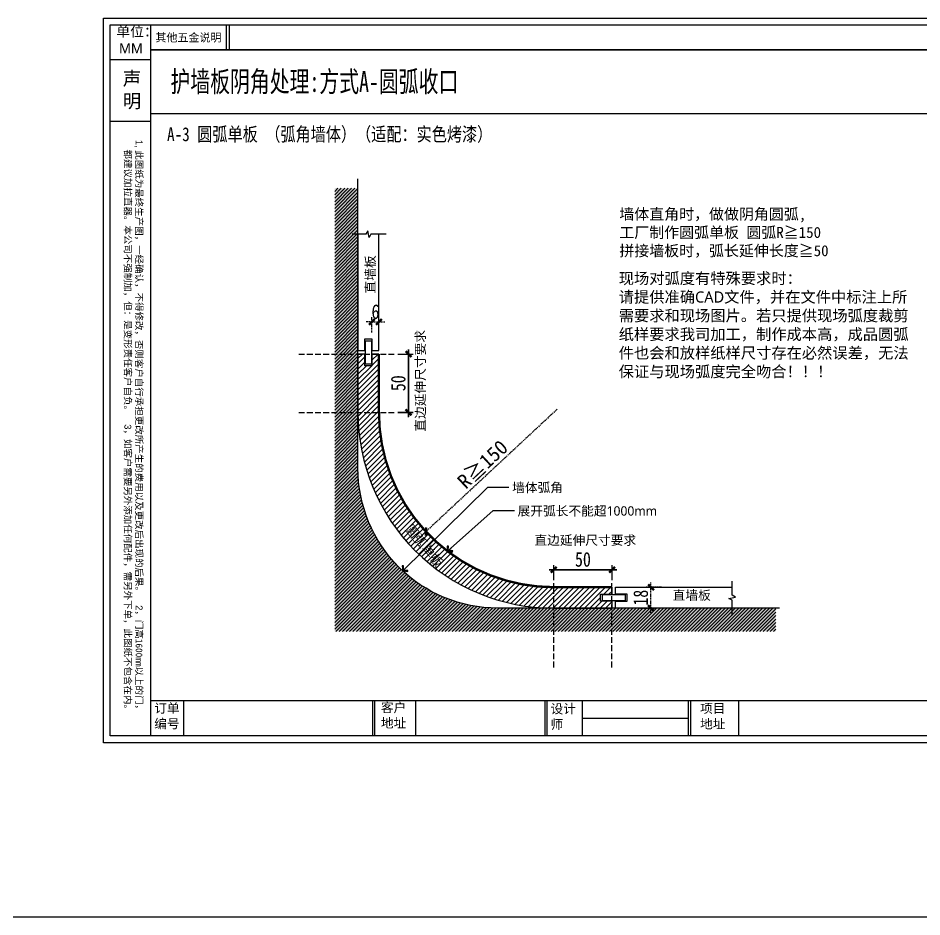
# Model space of a CAD drawing. Header units: millimetres. Extents: x 4862 to 20554, y 7569 to 11262.
# Drawn here: x 14789 to 15565, y 8610 to 9382 of the extents above; entities that cross this region are included whole.
import ezdxf

# ---------------------------------------------------------------- set-up
doc = ezdxf.new("R2010")
doc.units = ezdxf.units.MM
doc.linetypes.add('__DASH', pattern=[0.35, 0.25, -0.1])
doc.linetypes.add('DASHEDX2', pattern=[1.5, 1, -0.5])
doc.layers.add('0 @ 1', color=7, linetype='Continuous')
doc.styles.get("Standard").update_dxf_attribs({"font": 'arial.ttf'})
doc.styles.add('宋体', font='SimSun.ttf')
doc.styles.add('家具尺寸文字', font='SimSun.ttf', dxfattribs={"width": 0.8})
doc.styles.add('黑石雅黑', font='Microsoft YaHei.ttf')
doc.dimstyles.new('副本 固装比例5', dxfattribs={"dimscale": 5, "dimtxt": 2.5, "dimasz": 1, "dimexe": 0.8, "dimexo": 1.2, "dimgap": 0.5, "dimtad": 1, "dimdec": 0, "dimdsep": 46, "dimtxsty": '家具尺寸文字', "dimblk": 'ARCHTICK', "dimcen": 0, "dimdle": 0.8, "dimclrd": 8, "dimclre": 8, "dimclrt": 2, "dimadec": 1, "dimazin": 2, "dimtfac": 1, "dimtdec": 0, "dimtix": 1, "dimtmove": 2, "dimatfit": 2, "dimfxl": 0, "dimtolj": 1, "dimtzin": 0, "dimarcsym": 0})
doc.dimstyles.new('深化(A1)1：1', dxfattribs={"dimtxt": 3, "dimasz": 1, "dimexe": 1.5, "dimexo": 1, "dimgap": 1, "dimtad": 1, "dimdec": 0, "dimrnd": 5, "dimdsep": 46, "dimtxsty": '黑石雅黑', "dimblk": 'ARCHTICK', "dimcen": 1, "dimclrd": 44, "dimclre": 44, "dimclrt": 50, "dimadec": 0, "dimazin": 2, "dimtfac": 1, "dimtdec": 0, "dimtix": 1, "dimtmove": 2, "dimatfit": 3, "dimldrblk": 'hl_arrow2', "dimfxl": 0, "dimtolj": 1, "dimarcsym": 0})
pattern_1 = [(50, (-29120.406, 48469.948), (11.9066731, -1.0416984), [1.2450121, -13.6951334]), (355, (-29120.406, 48469.948), (-2.3033327, 12.486514), [0.9960097, -10.956145]), (100.451445, (-29119.414, 48469.862), (9.6033404, 11.444815), [1.0580975, -11.639082]), (46.1842, (-29120.406, 48473.268), (17.716362, -2.747675), [1.867518, -20.5427]), (96.635558, (-29118.93, 48473.04), (15.5155394, 16.1705263), [1.587147, -17.458639]), (351.18415, (-29120.406, 48473.268), (15.5155394, 16.1705263), [1.4940124, -16.4341426]), (21, (-29118.746, 48472.438), (9.9087536, -6.6835387), [1.2450121, -13.6951334]), (326, (-29118.746, 48472.438), (4.0390695, 12.0375985), [0.9960097, -10.9561067]), (71.451445, (-29117.921, 48471.881), (13.947823, 5.3540599), [1.0580975, -11.639062]), (37.5, (-29120.4064, 48469.9483), (0.20185556, 5.5260918), [0, -10.8233054, 0, -11.12210834, 0, -10.9976071]), (7.5, (-29120.4064, 48469.9483), (4.36699686, 6.5472982), [0, -6.3412618, 0, -10.574303, 0, -4.1915408]), (327.5, (-29124.108, 48469.9483), (8.86151892, -0.37440188), [0, -4.1500404, 0, -12.9481261, 0, -17.1811674]), (317.5, (-29125.768, 48469.948), (9.6809778, 1.6617475), [0, -5.3950526, 0, -8.5988838, 0, -12.2011189])]

# ---------------------------------------------------------------- blocks, each defined once
blk = doc.blocks.new('A$C398a0407')
for p, q in [((443.2, 6784), (443.2, 64)), ((1163.2, 6546.9), (1163.2, 6784)), ((1189.6, 6546.9), (1189.6, 6784)), ((443.2, 6546.9), (8134, 6546.9)), ((443.2, 399), (9568, 399)), ((756.5, 399), (756.5, 64)), ((2542.3, 399), (2542.3, 64)), ((2562.3, 399), (2562.3, 64)), ((2948.7, 399), (2948.7, 64)), ((4169.9, 399), (4169.9, 64)), ((4189.9, 399), (4189.9, 64)), ((4522.7, 399), (4522.7, 64)), ((5527, 399), (5527, 64)), ((5547, 399), (5547, 64)), ((6003.2, 399), (6003.2, 64)), ((4522.7, 231.5), (5527, 231.5))]:
    blk.add_line(p, q)
at = {"color": 8}
for p, q in [((64, 6457.7), (443.2, 6457.7)), ((64, 5874.2), (443.2, 5874.2))]:
    blk.add_line(p, q, dxfattribs=at)
for points in [[(9632, 0), (0, 0), (0, 6848), (9632, 6848)], [(9568, 64), (64, 64), (64, 6784), (9568, 6784)]]:
    blk.add_lwpolyline(points, close=True)
at = {"color": 8, "insert": (368.9, 272.3), "char_height": 64, "width": 5497.15, "attachment_point": 3, "rotation": 270}
blk.add_mtext('1, {\\fSimSun|b0|i0|c134|p2;此图纸为最终生产图，一经确认，不得修改，否则客户自行承担更改所产生的费用以及更改后出现的后果。  }2{\\fSimSun|b0|i0|c134|p2;，门高1600mm以上的门，都建议加拉直器。本公司不强制加，但：是变形责任客户自负。  }3{\\fSimSun|b0|i0|c134|p2;，如客户需要另外添加任何配件，需另外下单，此图纸不包含在内。}', dxfattribs=at)
at = {"color": 8, "char_height": 88, "attachment_point": 1, "style": '宋体'}
for s, insert in [('订单\\P编号', (479.9, 370.6)), ('客户\\P地址', (2621.8, 377)), ('设计\\P师', (4225.5, 364.6)), ('项目\\P地址', (5638.6, 368.9))]:
    blk.add_mtext_dynamic_manual_height_columns(s, width=596.489, gutter_width=12.5, heights=[0], dxfattribs=dict(at, insert=insert))
at = {"layer": '0 @ 1', "color": 8, "attachment_point": 1}
for s, insert, char_height, width in [('\\pi13.703;单位：\\P\\pi40.286;MM', (107.3, 6770.1), 96, 391.163), ('{\\fSimSun|b0|i0|c134|p2;其他五金说明}', (490.9, 6701.9), 76.325, 737.994), ('声明', (182.3, 6340), 127.53, 194.038)]:
    blk.add_mtext(s, dxfattribs=dict(at, insert=insert, char_height=char_height, width=width))
blk = doc.blocks.new('_ArchTick')
at = {"color": 0, "linetype": 'ByBlock', "const_width": 0.4}
blk.add_lwpolyline([(-0.5, -0.5), (0.5, 0.5)], dxfattribs=at)
blk = doc.blocks.new('*D288')
at = {"color": 8, "lineweight": -2, "transparency": 16777216}
for p, q in [((15115.44, 9093.35), (15128.44, 9093.35)), ((15124.44, 9097.35), (15124.44, 9039.35)), ((15115.44, 9043.35), (15128.44, 9043.35))]:
    blk.add_line(p, q, dxfattribs=at)
at = {"layer": 'Defpoints', "color": 0, "transparency": 16777216}
for p in [(15099.1, 9093.35), (15099.1, 9043.35), (15124.44, 9043.35)]:
    blk.add_point(p, dxfattribs=at)
at = {"color": 8, "lineweight": -2, "transparency": 16777216, "xscale": 5, "yscale": 5, "zscale": 5}
for p, rotation in [((15124.44, 9093.35), 90), ((15124.44, 9043.35), 270)]:
    blk.add_blockref('_ArchTick', p, dxfattribs=dict(at, rotation=rotation))
at = {"color": 2, "transparency": 16777216, "insert": (15115.69, 9068.35), "char_height": 12.5, "attachment_point": 5, "rotation": 90, "style": '家具尺寸文字'}
blk.add_mtext('\\A1;50', dxfattribs=at)
blk = doc.blocks.new('*D289')
at = {"color": 8, "lineweight": -2, "transparency": 16777216}
for p, q in [((15115.44, 9093.3), (15128.44, 9093.3)), ((15124.44, 9039.3), (15124.44, 9097.3)), ((15115.44, 9043.3), (15128.44, 9043.3))]:
    blk.add_line(p, q, dxfattribs=at)
at = {"layer": 'Defpoints', "color": 0, "transparency": 16777216}
for p in [(15099.1, 9093.3), (15124.44, 9093.3), (15099.1, 9043.3)]:
    blk.add_point(p, dxfattribs=at)
at = {"color": 8, "lineweight": -2, "transparency": 16777216, "xscale": 5, "yscale": 5, "zscale": 5}
for p, rotation in [((15124.44, 9093.3), 90), ((15124.44, 9043.3), 270)]:
    blk.add_blockref('_ArchTick', p, dxfattribs=dict(at, rotation=rotation))
at = {"color": 2, "transparency": 16777216, "insert": (15115.69, 9068.3), "char_height": 12.5, "attachment_point": 5, "rotation": 90, "style": '家具尺寸文字'}
blk.add_mtext('\\A1;50', dxfattribs=at)
blk = doc.blocks.new('*D290')
at = {"color": 8, "lineweight": -2, "transparency": 16777216}
for p, q in [((15249.16, 8899.33), (15249.16, 8912.33)), ((15299.16, 8899.33), (15299.16, 8912.33)), ((15303.16, 8908.33), (15245.16, 8908.33))]:
    blk.add_line(p, q, dxfattribs=at)
at = {"layer": 'Defpoints', "color": 0, "transparency": 16777216}
for p in [(15249.16, 8908.33), (15249.16, 8893.3), (15299.16, 8893.3)]:
    blk.add_point(p, dxfattribs=at)
at = {"color": 8, "lineweight": -2, "transparency": 16777216, "xscale": 5, "yscale": 5, "zscale": 5, "rotation": 180}
blk.add_blockref('_ArchTick', (15249.16, 8908.33), dxfattribs=at)
at = {"color": 8, "lineweight": -2, "transparency": 16777216, "xscale": 5, "yscale": 5, "zscale": 5}
blk.add_blockref('_ArchTick', (15299.16, 8908.33), dxfattribs=at)
at = {"color": 2, "transparency": 16777216, "insert": (15274.16, 8917.08), "char_height": 12.5, "attachment_point": 5, "style": '家具尺寸文字'}
blk.add_mtext('\\A1;50', dxfattribs=at)
blk = doc.blocks.new('*D291')
at = {"color": 8, "lineweight": -2, "transparency": 16777216}
for p, q in [((15249.1, 8899.33), (15249.1, 8912.33)), ((15299.1, 8899.33), (15299.1, 8912.33)), ((15245.1, 8908.33), (15303.1, 8908.33))]:
    blk.add_line(p, q, dxfattribs=at)
at = {"layer": 'Defpoints', "color": 0, "transparency": 16777216}
for p in [(15299.1, 8908.33), (15249.1, 8893.3), (15299.1, 8893.3)]:
    blk.add_point(p, dxfattribs=at)
at = {"color": 8, "lineweight": -2, "transparency": 16777216, "xscale": 5, "yscale": 5, "zscale": 5, "rotation": 180}
blk.add_blockref('_ArchTick', (15249.1, 8908.33), dxfattribs=at)
at = {"color": 8, "lineweight": -2, "transparency": 16777216, "xscale": 5, "yscale": 5, "zscale": 5}
blk.add_blockref('_ArchTick', (15299.1, 8908.33), dxfattribs=at)
at = {"color": 2, "transparency": 16777216, "insert": (15274.1, 8917.08), "char_height": 12.5, "attachment_point": 5, "style": '家具尺寸文字'}
blk.add_mtext('\\A1;50', dxfattribs=at)
blk = doc.blocks.new('*D292')
at = {"color": 8, "linetype": 'DASHEDX2', "lineweight": -2, "transparency": 16777216}
blk.add_line((15252.03, 9046.02), (15136.47, 8938.28), dxfattribs=at)
at = {"layer": 'Defpoints', "color": 0, "transparency": 16777216}
for p in [(15249.1, 9043.3), (15139.4, 8941)]:
    blk.add_point(p, dxfattribs=at)
at = {"color": 8, "lineweight": -2, "transparency": 16777216, "xscale": 5, "yscale": 5, "zscale": 5, "rotation": 222.9969408445244}
blk.add_blockref('_ArchTick', (15139.4, 8941), dxfattribs=at)
at = {"color": 2, "transparency": 16777216, "insert": (15188.28, 8998.55), "char_height": 12.5, "attachment_point": 5, "rotation": 42.99694, "style": '家具尺寸文字'}
blk.add_mtext('\\A1;{\\W1;\\C4;R≧150}', dxfattribs=at)
blk = doc.blocks.new('hl_arrow2')
at = {"color": 2}
blk.add_line((-0.22, 0), (-1, 0), dxfattribs=at)
blk.add_lwpolyline([(-0.22, 0), (-0.86, -0.69), (-0.65, -0.86), (0, 0), (-0.65, 0.86), (-0.86, 0.69)], close=True, dxfattribs=at)
for points in [[(-0.86, 0.69), (-0.65, 0.86), (-0.22, 0), (0, 0)], [(-0.86, -0.69), (-0.65, -0.86), (-0.22, 0), (0, 0)]]:
    blk.add_solid(points, dxfattribs=at)
blk = doc.blocks.new('*D316')
at = {"color": 8, "linetype": 'DASHEDX2', "lineweight": -2, "transparency": 16777216}
for p, q in [((15332.55, 8871.3), (15332.55, 8897.3)), ((15341.55, 8893.3), (15328.55, 8893.3)), ((15323.55, 8875.3), (15336.55, 8875.3))]:
    blk.add_line(p, q, dxfattribs=at)
at = {"layer": 'Defpoints', "color": 0, "transparency": 16777216}
for p in [(15332.55, 8893.3), (15402.1, 8893.3), (15302.1, 8875.3)]:
    blk.add_point(p, dxfattribs=at)
at = {"color": 8, "lineweight": -2, "transparency": 16777216, "xscale": 5, "yscale": 5, "zscale": 5}
for p, rotation in [((15332.55, 8893.3), 90), ((15332.55, 8875.3), 270)]:
    blk.add_blockref('_ArchTick', p, dxfattribs=dict(at, rotation=rotation))
at = {"color": 2, "transparency": 16777216, "insert": (15323.8, 8884.3), "char_height": 12.5, "attachment_point": 5, "rotation": 90, "style": '家具尺寸文字'}
blk.add_mtext('\\A1;18', dxfattribs=at)
blk = doc.blocks.new('*D317')
at = {"color": 8, "linetype": 'DASHEDX2', "lineweight": -2, "transparency": 16777216}
for p, q in [((15093.1, 9111.93), (15093.1, 9124.93)), ((15099.1, 9111.93), (15099.1, 9124.93)), ((15093.1, 9120.93), (15088.1, 9120.93)), ((15093.1, 9120.93), (15099.1, 9120.93)), ((15099.1, 9120.93), (15104.1, 9120.93))]:
    blk.add_line(p, q, dxfattribs=at)
at = {"layer": 'Defpoints', "color": 0, "transparency": 16777216}
for p in [(15099.1, 9120.93), (15093.1, 9096.3), (15099.1, 9096.3)]:
    blk.add_point(p, dxfattribs=at)
at = {"color": 8, "lineweight": -2, "transparency": 16777216, "xscale": 5, "yscale": 5, "zscale": 5}
blk.add_blockref('_ArchTick', (15093.1, 9120.93), dxfattribs=at)
at = {"color": 8, "lineweight": -2, "transparency": 16777216, "xscale": 5, "yscale": 5, "zscale": 5, "rotation": 180}
blk.add_blockref('_ArchTick', (15099.1, 9120.93), dxfattribs=at)
at = {"color": 2, "transparency": 16777216, "insert": (15096.1, 9129.68), "char_height": 12.5, "attachment_point": 5, "style": '家具尺寸文字'}
blk.add_mtext('\\A1;6', dxfattribs=at)
blk = doc.blocks.new('*U115')
at = {"color": 0}
blk.add_lwpolyline([(0, -9.17), (0, -1.28), (-1.7, -0.34), (1.7, 0.34), (0, 1.28), (0, 8.46)], dxfattribs=at)
blk = doc.blocks.new('A$Caecb7373')
at = {"color": 1}
blk.add_lwpolyline([(0, 821.76), (1155.84, 821.76), (1155.84, 0), (0, 0)], close=True, dxfattribs=at)

msp = doc.modelspace()

# ---------------------------------------------------------------- hatches: boundary and pattern name
h = msp.add_hatch()
h.set_pattern_fill('AR-CONC', color=8, scale=0.065355)
h.set_pattern_definition(pattern_1)
edge = h.paths.add_edge_path()
edge.add_line((15439.582, 8855.297), (15439.582, 8875.297))
edge.add_line((15439.582, 8875.297), (15201.105, 8875.297))
edge.add_arc((15201.105, 8995.297), 120, 180, 270, ccw=False)
edge.add_line((15081.105, 8995.297), (15081.105, 9235.632))
edge.add_line((15081.105, 9235.632), (15061.105, 9235.632))
edge.add_line((15061.105, 9235.632), (15061.105, 8855.297))
edge.add_line((15061.105, 8855.297), (15439.582, 8855.297))
h = msp.add_hatch()
h.set_pattern_fill('AR-CONC', color=8, scale=0.065355)
h.set_pattern_definition(pattern_1)
edge = h.paths.add_edge_path()
edge.add_line((15439.582, 8855.297), (15439.582, 8875.297))
edge.add_line((15439.582, 8875.297), (15201.105, 8875.297))
edge.add_arc((15201.105, 8995.297), 120, 180, 270, ccw=False)
edge.add_line((15081.105, 8995.297), (15081.105, 9235.632))
edge.add_line((15081.105, 9235.632), (15061.105, 9235.632))
edge.add_line((15061.105, 9235.632), (15061.105, 8855.297))
edge.add_line((15061.105, 8855.297), (15439.582, 8855.297))
h = msp.add_hatch()
h.set_pattern_fill('ANSI31', color=8, scale=0.65355)
h.set_pattern_definition([(45, (-29700.7528, 49070.3399), (-1.467260864, 1.467260864), [])])
edge = h.paths.add_edge_path()
edge.add_line((15439.582, 8855.297), (15439.582, 8875.297))
edge.add_line((15439.582, 8875.297), (15201.105, 8875.297))
edge.add_arc((15201.105, 8995.297), 120, 180, 270, ccw=False)
edge.add_line((15081.105, 8995.297), (15081.105, 9235.632))
edge.add_line((15081.105, 9235.632), (15061.105, 9235.632))
edge.add_line((15061.105, 9235.632), (15061.105, 8855.297))
edge.add_line((15061.105, 8855.297), (15439.582, 8855.297))
h = msp.add_hatch()
h.set_pattern_fill('ANSI31', color=36)
h.set_pattern_definition([(45, (-29082.6437, 50256.1352), (-2.24506403, 2.24506403), [])])
h.paths.add_polyline_path([(15249.105, 8875.297), (15299.105, 8875.297), (15299.105, 8881.297), (15289.105, 8881.297), (15289.105, 8887.297), (15299.105, 8887.297), (15299.105, 8893.297), (15249.161, 8893.297), (15249.105, 8893.297, -0.4142136), (15099.105, 9043.297), (15099.105, 9093.297), (15093.105, 9093.297), (15093.105, 9083.297), (15087.105, 9083.297), (15087.105, 9093.297), (15081.105, 9093.297), (15081.105, 9043.297, 0.4142136)])

# ---------------------------------------------------------------- linework, layer by layer
at = {"color": 251, "linetype": '__DASH', "ltscale": 20}
for p, q in [((15030.294, 9093.297), (15112.874, 9093.297)), ((15030.294, 9043.297), (15112.874, 9043.297)), ((15249.048, 8824.486), (15249.048, 8896.765)), ((15299.048, 8824.486), (15299.048, 8896.765))]:
    msp.add_line(p, q, dxfattribs=at)
at = {"color": 4}
msp.add_line((15249.105, 8893.297), (15249.105, 8893.297), dxfattribs=at)
msp.add_line((4862.317, 8610.368), (20477.138, 8610.368))
for points in [[(14902.941, 9299.857), (15601.261, 9299.857), (15601.261, 9354.295), (14902.941, 9354.295)], [(15087.605, 9104.797), (15092.605, 9104.797), (15092.605, 9084.797), (15087.605, 9084.797)], [(15310.605, 8881.797), (15310.605, 8886.797), (15290.605, 8886.797), (15290.605, 8881.797)]]:
    msp.add_lwpolyline(points, close=True)
msp.add_lwpolyline([(15442.777, 8875.297), (15201.105, 8875.297, -0.4142136), (15081.105, 8995.297), (15081.105, 9243.744)], format="xyb")
for points in [[(15081.105, 9196.297), (15081.105, 9096.297), (15087.105, 9096.297), (15087.105, 9106.297), (15093.105, 9106.297), (15093.105, 9096.297), (15099.105, 9096.297), (15099.105, 9196.297)], [(15402.105, 8875.297), (15302.105, 8875.297), (15302.105, 8881.297), (15312.105, 8881.297), (15312.105, 8887.297), (15302.105, 8887.297), (15302.105, 8893.297), (15402.105, 8893.297)]]:
    msp.add_lwpolyline(points)
msp.add_lwpolyline([(15087.105, 9093.297), (15081.105, 9093.297), (15081.105, 9043.297, 0.4142136), (15249.105, 8875.297), (15299.105, 8875.297), (15299.105, 8881.297), (15289.105, 8881.297), (15289.105, 8887.297), (15299.105, 8887.297), (15299.105, 8893.297), (15249.105, 8893.297, -0.4142136), (15099.105, 9043.297), (15099.105, 9043.297), (15099.105, 9093.297), (15093.105, 9093.297), (15093.105, 9083.297), (15087.105, 9083.297)], format="xyb", close=True, dxfattribs=at)
at = {"color": 6, "const_width": 2}
msp.add_lwpolyline([(15099.105, 9093.297), (15099.105, 9043.297, 0.4143238), (15249.161, 8893.297), (15299.105, 8893.297)], format="xyb", dxfattribs=at)

# ---------------------------------------------------------------- block references
at = {"xscale": 0.09079979139978399, "yscale": 0.09079979139978399, "zscale": 0.09079979139978399}
msp.add_blockref('A$C398a0407', (14862.697, 8759.836), dxfattribs=at)
at = {"color": 1}
for name, p, xscale, yscale, zscale in [('A$Caecb7373', (14862.697, 8759.836), 0.7566649283315219, 0.7566649283315219, 0.7566649283315219), ('*U115', (15402.105, 8884.297), 1.664, 1.664, 1.664)]:
    msp.add_blockref(name, p, dxfattribs=dict(at, xscale=xscale, yscale=yscale, zscale=zscale))
at = {"color": 1, "xscale": 1.664, "yscale": 1.664, "zscale": 1.664, "rotation": 90}
msp.add_blockref('*U115', (15090.105, 9196.297), dxfattribs=at)

# ---------------------------------------------------------------- texts
at = {"color": 50, "style": '家具尺寸文字', "width": 0.8}
msp.add_text('A-3 圆弧单板 （弧角墙体）（适配：实色烤漆）', height=11.9, dxfattribs=at).set_placement((14917.266, 9276.037))
at = {"style": '黑石雅黑'}
for s, rotation, p in [('直墙板 ', 90, (15095.639, 9145.343)), ('圆弧单板 ', 309.824521, (15121.091, 8942.977))]:
    msp.add_text(s, height=8, rotation=rotation, dxfattribs=at).set_placement(p)
at = {"color": 6, "style": '黑石雅黑'}
msp.add_text('直边延伸尺寸要求', height=8, rotation=90, dxfattribs=at).set_placement((15138.674, 9026.696))
at = {"style": '黑石雅黑'}
for s, p in [('墙体弧角', (15213.42, 8974.818)), ('展开弧长不能超1000mm', (15218.055, 8954.746)), ('直墙板 ', (15351.151, 8882.435))]:
    msp.add_text(s, height=8, dxfattribs=at).set_placement(p)
at = {"color": 6, "style": '黑石雅黑'}
msp.add_text('直边延伸尺寸要求', height=8, dxfattribs=at).set_placement((15232.503, 8929.63))
at = {"color": 1, "insert": (14920.16, 9336.101), "char_height": 17.85, "width": 4937.63124, "attachment_point": 1, "style": '家具尺寸文字'}
msp.add_mtext('{\\W0.7;\\C4;护墙板阴角处理:方式A-圆弧收口}', dxfattribs=at)
at = {"color": 4, "insert": (15305.369, 9218.093), "char_height": 9.408, "width": 372.84062, "attachment_point": 1, "style": '宋体'}
msp.add_mtext('墙体直角时，做做阴角圆弧,\\P工厂制作圆弧单板 圆弧{\\A1;R≧150\\P拼接墙板时，弧长延伸长度≧50}', dxfattribs=at)
at = {"color": 3, "insert": (15304.859, 9163.104), "char_height": 9.6, "width": 258.30704, "attachment_point": 1, "style": '黑石雅黑'}
msp.add_mtext('现场对弧度有特殊要求时：\\P请提供准确CAD文件，并在文件中标注上所需要求和现场图片。若只提供现场弧度裁剪纸样要求我司加工，制作成本高，成品圆弧件也会和放样纸样尺寸存在必然误差，无法保证与现场弧度完全吻合！！！', dxfattribs=at)

# ---------------------------------------------------------------- dimensions: what is measured, and where the dimension line sits
dim = msp.add_linear_dim(base=(15099.105, 9120.929), p1=(15093.105, 9096.297), p2=(15099.105, 9096.297), dimstyle='副本 固装比例5', override={"dimarcsym": 1})
dim.commit()
dim.dimension.update_dxf_attribs({"geometry": '*D317', "text_midpoint": (15096.105, 9129.679)})
for base, p1, p2, angle, picture, middle in [((15124.438, 9043.354), (15099.105, 9093.354), (15099.105, 9043.354), 90, '*D288', (15115.688, 9068.354)), ((15124.438, 9093.297), (15099.105, 9043.297), (15099.105, 9093.297), 270, '*D289', (15115.688, 9068.297)), ((15299.105, 8908.329), (15249.105, 8893.297), (15299.105, 8893.297), 180, '*D291', (15274.105, 8917.079))]:
    dim = msp.add_linear_dim(base=base, p1=p1, p2=p2, angle=angle, dimstyle='副本 固装比例5')
    dim.commit()
    dim.dimension.update_dxf_attribs({"geometry": picture, "text_midpoint": middle})
dim = msp.add_radius_dim(center=(15249.105, 9043.297), mpoint=(15139.396, 8941.003), text='{\\W1;\\C4;R≧150}', dimstyle='副本 固装比例5', override={"dimarcsym": 1})
dim.commit()
dim.dimension.update_dxf_attribs({"geometry": '*D292', "text_midpoint": (15188.283, 8998.55)})
dim = msp.add_linear_dim(base=(15249.161, 8908.329), p1=(15299.161, 8893.297), p2=(15249.161, 8893.297), dimstyle='副本 固装比例5')
dim.commit()
dim.dimension.update_dxf_attribs({"geometry": '*D290', "text_midpoint": (15274.161, 8917.079)})
dim = msp.add_linear_dim(base=(15332.553, 8893.297), p1=(15302.105, 8875.297), p2=(15402.105, 8893.297), angle=90, dimstyle='副本 固装比例5', override={"dimarcsym": 1})
dim.commit()
dim.dimension.update_dxf_attribs({"geometry": '*D316', "text_midpoint": (15323.803, 8884.297)})

# ---------------------------------------------------------------- leaders
at = {"ltscale": 500}
for points in [[(15119.532, 8907.286), (15192.409, 8979.058), (15210.675, 8979.058)], [(15157.977, 8924.151), (15197.043, 8958.986), (15215.31, 8958.986)]]:
    msp.add_leader(points, dimstyle='深化(A1)1：1', override={"dimasz": 4, "dimgap": 1, "dimtad": 0}, dxfattribs=at)

doc.saveas('drawing.dxf')
